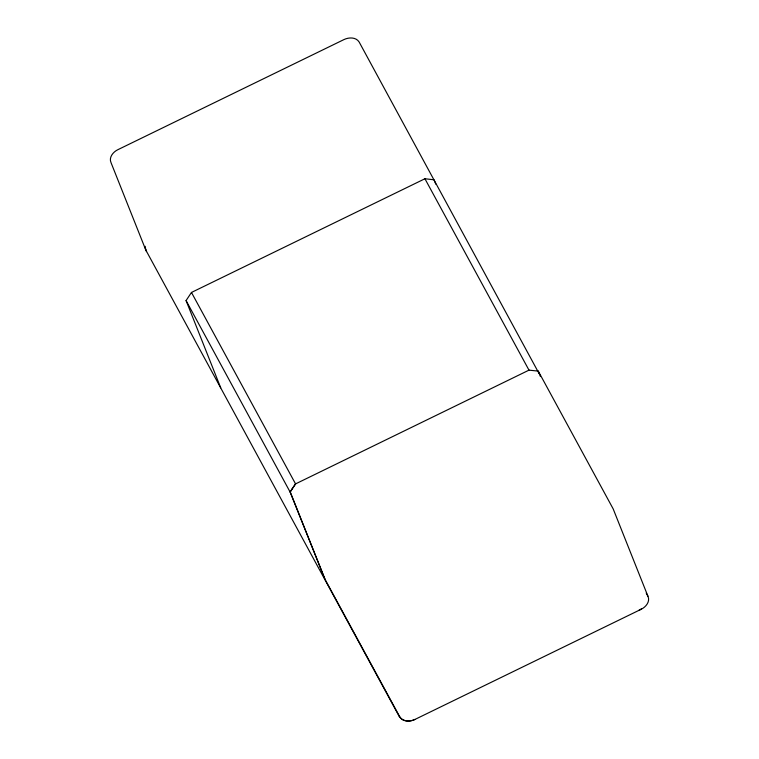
<?xml version="1.0" encoding="UTF-8"?>
<svg xmlns="http://www.w3.org/2000/svg" width="759" height="759" viewBox="0 0 759 759"><rect width="100%" height="100%" fill="white"/><g stroke="black" fill="none" stroke-linecap="round" stroke-linejoin="round"><path stroke-width="1.14" d="M145.149 246.286L145.823 250.081L399.718 717.34M291.987 489.299L290.242 491.965L324.947 579.183L399.86 716.97C403.057 722.018 410.211 721.743 415.021 719.409M295.687 483.758L290.08 491.974L324.947 579.183M220.736 387.868L186.069 300.564L191.467 292.452L424.926 178.754L434.053 179.798L435.789 184.162M291.817 489.384L295.45 483.948L529.146 370.069M399.357 716.42A12.068 9.525 -21.7 0 0 414.756 719.532L641.184 609.268C645.862 607.058 650.425 601.507 647.911 596.176L613.177 508.9L538.264 371.113L528.985 370.145L424.926 178.754M646.222 593.073L647.911 596.176M191.467 292.452L295.526 483.844M186.069 300.564L290.08 491.974M538.975 373.371L359.14 42.001C355.943 36.963 348.789 37.238 343.979 39.572L117.816 149.713C113.138 151.923 108.575 157.464 111.089 162.805L145.823 250.081M146.534 251.627L146.164 250.707A12.068 9.525 -21.7 0 1 145.348 248.354M538.264 371.113L540.436 376.568M641.327 608.832A12.068 9.525 -21.7 0 1 638.67 610.483"/></g></svg>
